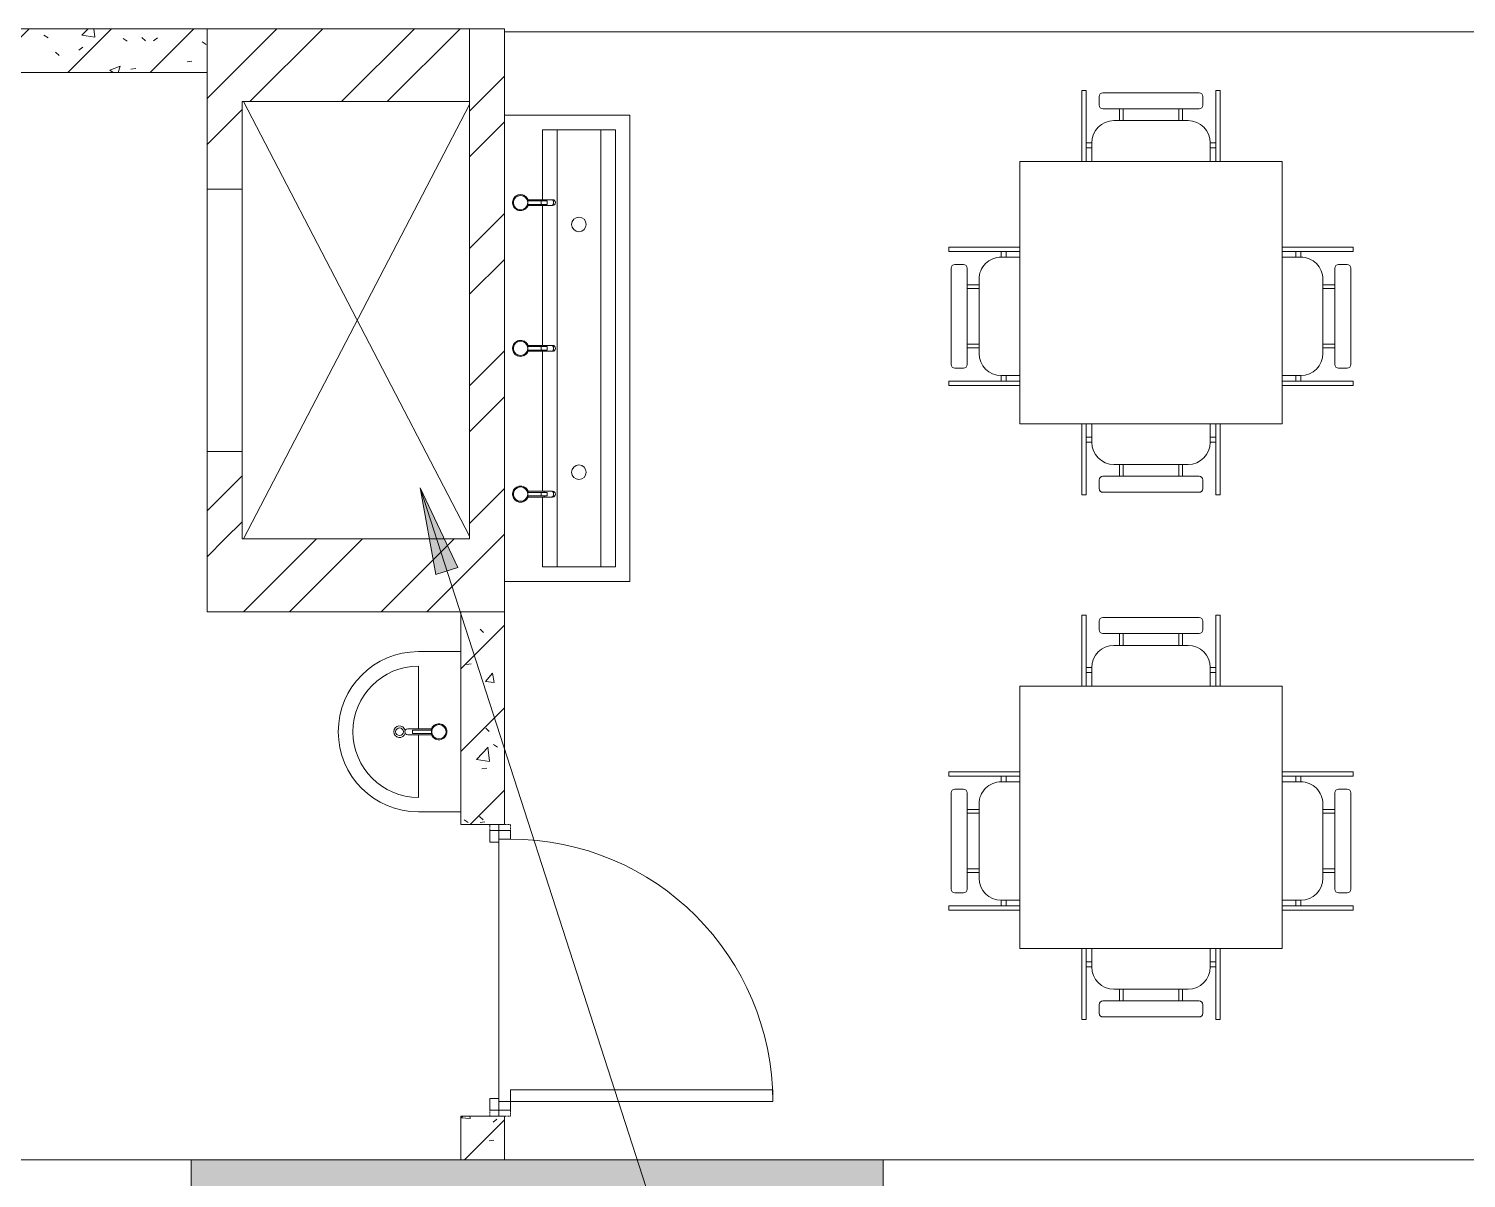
# Model space of a CAD drawing. Header units: millimetres. Extents: x -515342 to 330399, y -224905 to 507333.
# Drawn here: x -356331 to -351401, y 261182 to 265125 of the extents above; entities that cross this region are included whole.
import ezdxf

# ---------------------------------------------------------------- set-up
doc = ezdxf.new("R2010")
doc.units = ezdxf.units.MM
doc.linetypes.add('ASVP_Невидимые', pattern=[5, 3, -2])
doc.linetypes.add('ASVP_Штриховая_ш3 п1_5', pattern=[4.5, 3, -1.5])
doc.layers.get('0').update_dxf_attribs({"lineweight": 0})
for name, color, linetype, lineweight in [('Аннотация', 7, 'Continuous', 0), ('Двери', 7, 'Continuous', 0), ('Линии', 7, 'Continuous', 0), ('Линии разделители', 7, 'ASVP_Штриховая_ш3 п1_5', 0), ('Мебель', 7, 'Continuous', 0), ('Перекрытие', 7, 'Continuous', 0), ('Сантехника', 7, 'Continuous', 0), ('Стены внутренние', 7, 'Continuous', 0), ('Стены несущие', 7, 'Continuous', 0), ('Стены перегородки', 7, 'Continuous', 0), ('Стены штриховка', 7, 'Continuous', 0)]:
    doc.layers.add(name, color=color, linetype=linetype, lineweight=lineweight)
pattern_1 = [(45, (-375064.64, 258270.4), (-235.7317, 235.7317), []), (45, (-374907.48, 258270.4), (-235.7317, 235.7317), [])]
pattern_2 = [(45, (-375064.64, 258270.41), (-141.4214, 141.4214), [])]
pattern_3 = [(50, (-375064.64, 258270.4), (364.368, -31.8783), [38.1, -419.1]), (355, (-375064.64, 258270.4), (-70.486, 382.113), [30.48, -335.28]), (100.451, (-375034.27, 258267.76), (293.885, 350.2334), [32.38, -356.18]), (46.184, (-375064.64, 258372), (542.1585, -84.086), [57.15, -628.65]), (96.636, (-375019.46, 258365), (474.805, 494.855), [48.57, -534.27]), (351.184, (-375064.64, 258372), (474.81, 494.85), [45.72, -502.92]), (21, (-375013.84, 258346.6), (303.2285, -204.5305), [38.1, -419.1]), (326, (-375013.84, 258346.6), (123.604, 368.376), [30.48, -335.28]), (71.451, (-374988.57, 258329.57), (426.834, 163.843), [32.38, -356.18]), (37.5, (-375064.64, 258270.41), (6.17665, 169.11015), [16.764, -314.452, 16.764, -323.596, -336.55]), (37.5, (-375064.64, 258270.41), (6.17665, 169.11015), [-671.576, 16.764, -319.786]), (7.5, (-375064.64, 258270.41), (133.6389, 200.3615), [16.764, -177.292, 16.764, -306.832, -128.27]), (7.5, (-375064.64, 258270.41), (133.6389, 200.3615), [-517.652, 16.764, -111.506]), (327.5, (-375177.92, 258270.41), (271.1818, -11.4584), [16.764, -110.236, 16.764, -379.476, -525.78]), (327.5, (-375177.92, 258270.41), (271.1818, -11.4584), [-523.24, 16.764, -509.016]), (317.5, (-375228.72, 258270.41), (296.2585, 50.8528), [16.764, -148.336, 16.764, -246.38, -373.38]), (317.5, (-375228.72, 258270.41), (296.2585, 50.8528), [-428.244, 16.764, -356.616])]

# ---------------------------------------------------------------- blocks, each defined once
blk = doc.blocks.new('СД_Люблино_Фасады_rvt-1-О_АР_П_3__6_750_План 3 этажа')
at = {"layer": 'Стены внутренние'}
h = blk.add_hatch(dxfattribs=at)
h.set_pattern_fill('FP_1', color=256, style=0, pattern_type=2)
h.set_pattern_definition([(45, (0, 0), (-224.5064, 224.5064), []), (45, (224.5, 0), (-224.5064, 224.5064), [396.875, -79.375, 3.353, -76.022])])
h.paths.add_polyline_path([(85325, 2475), (85325, 2975), (84034.6, 2975), (84034.6, 2475), (84354.2, 2475)])
h.paths.add_polyline_path([(82424.6, 2475), (82424.6, 2975), (80024.6, 2975), (80024.6, 2475), (82310.6, 2475)])
h.paths.add_polyline_path([(77614.6, 2475), (77614.6, 2975), (76428.8, 2975), (76428.8, 2475), (77457.1, 2475)])
h.paths.add_polyline_path([(73880.8, 2475), (74018.8, 2475), (74018.8, 2975), (71654.3, 2975), (71654.3, 2475), (73625.3, 2475)])
h.paths.add_polyline_path([(70044.3, 2475), (70044.3, 2975), (68833.2, 2975), (68833.2, 2475), (69547.1, 2475)])
h.paths.add_polyline_path([(67223.2, 2475), (67223.2, 2975), (66055, 2975), (66055, 2475), (66983.7, 2475)])
h.paths.add_polyline_path([(64445, 2475), (64445, 2975), (63279.5, 2975), (63279.5, 2475), (64429.2, 2475)])
h.paths.add_polyline_path([(61669.5, 2475), (61669.5, 2975), (59270, 2975), (59270, 2475), (61619.2, 2475)])
h.paths.add_polyline_path([(56860, 2475), (56860, 2975), (55705, 2975), (55705, 2475), (56765.7, 2475)])
h.paths.add_polyline_path([(53295, 2475), (53295, 2975), (52107.5, 2975), (52107.5, 2475), (53189.4, 2475)])
h.paths.add_polyline_path([(49697.5, 2475), (49697.5, 2975), (48505, 2975), (48505, 2475), (49613.1, 2475)])
h.paths.add_polyline_path([(46036.8, 2475), (46095, 2475), (46095, 2975), (44880, 2975), (44880, 2475), (45525.9, 2475)])
h.paths.add_polyline_path([(42470, 2475), (42470, 2975), (40100.1, 2975), (40100.1, 2475), (42460.5, 2475)])
h.paths.add_polyline_path([(38490.1, 2475), (38490.1, 2975), (37284.2, 2975), (37284.2, 2475), (38373.4, 2475)])
h.paths.add_polyline_path([(35563.4, 2475), (35674.2, 2475), (35674.2, 2975), (34486.9, 2975), (34486.9, 2475), (35308, 2475)])
h.paths.add_polyline_path([(32753.5, 2475), (32876.9, 2475), (32876.9, 2975), (31722.6, 2975), (31722.6, 2475), (32242.6, 2475)])
h.paths.add_polyline_path([(29943.5, 2475), (30112.6, 2475), (30112.6, 2975), (27685.9, 2975), (27685.9, 2475), (29688.1, 2475)])
h.paths.add_polyline_path([(25275.9, 2475), (25275.9, 2975), (24073.4, 2975), (24073.4, 2475), (25090, 2475)])
h.paths.add_polyline_path([(21663.4, 2475), (21663.4, 2975), (19290.9, 2975), (19290.9, 2475), (21513.7, 2475)])
h.paths.add_polyline_path([(17680.9, 2475), (17680.9, 2975), (16335, 2975), (16335, 2475), (17426.5, 2475)])
for p, q in [((17680.9, 2975), (19290.9, 2975)), ((21663.4, 2975), (24073.4, 2975))]:
    blk.add_line(p, q, dxfattribs=at)
at = {"layer": 'Стены несущие'}
for p, q in [((21663.4, 2975), (19290.9, 2975)), ((19290.9, 2975), (19290.9, 2655)), ((21663.4, 2655), (21663.4, 2975))]:
    blk.add_line(p, q, dxfattribs=at)
blk = doc.blocks.new('Стол-Прямоугольный - 900х900 мм-8748101-О_АР_П_3__6_750_План 3 этажа')
at = {"layer": 'Мебель'}
for p, q in [((450, 450), (-450, 450)), ((-450, 450), (-450, -450)), ((450, -450), (450, 450)), ((-450, -450), (450, -450))]:
    blk.add_line(p, q, dxfattribs=at)
blk = doc.blocks.new('Стул-Штабель - Стул-Штабель-8766705-О_АР_П_3__6_750_План 3 этажа')
at = {"layer": 'Мебель'}
for p, q in [((-416.6, 108.9), (-416.6, -134.5)), ((-401.3, -134.5), (-401.3, 108.9)), ((-382.2, 108.9), (-382.2, 45.4)), ((24.2, 108.9), (24.2, 45.4)), ((43.2, -134.5), (43.2, 108.9)), ((58.6, 108.9), (58.6, -134.5)), ((-401.3, 45.4), (-401.3, 62.4)), ((-382.2, 62.4), (-401.3, 62.4)), ((-382.2, 45.4), (-382.2, 62.4)), ((24.2, 62.4), (43.2, 62.4)), ((24.2, 45.4), (24.2, 62.4)), ((43.2, 45.4), (43.2, 62.4)), ((-382.2, 45.4), (-401.3, 45.4)), ((24.2, 45.4), (43.2, 45.4)), ((-306, -30.8), (-52, -30.8)), ((-286.9, -30.8), (-286.9, -71.4)), ((-286.9, -30.8), (-274.2, -30.8)), ((-274.2, -30.8), (-274.2, -71.4)), ((-83.8, -30.8), (-83.8, -71.4)), ((-71.1, -30.8), (-83.8, -30.8)), ((-71.1, -30.8), (-71.1, -71.4)), ((-356.8, -84.1), (-356.8, -113.6)), ((-344.1, -71.4), (-13.9, -71.4)), ((-1.2, -84.1), (-1.2, -113.6)), ((-416.6, -134.5), (-401.3, -134.5)), ((-344.1, -126.3), (-13.9, -126.3)), ((58.6, -134.5), (43.2, -134.5))]:
    blk.add_line(p, q, dxfattribs=at)
for centre, radius, start, end in [((-306, 45.4), 76.2, 180, 270), ((-52, 45.4), 76.2, 270, 0), ((-344.1, -84.1), 12.7, 90, 180), ((-13.9, -84.1), 12.7, 360, 90), ((-344.1, -113.6), 12.7, 180, 270), ((-13.9, -113.6), 12.7, 270, 0)]:
    blk.add_arc(centre, radius, start, end, dxfattribs=at)
blk = doc.blocks.new('Стул-Штабель - Стул-Штабель-8767036-О_АР_П_3__6_750_План 3 этажа')
at = {"layer": 'Мебель'}
for p, q in [((-416.6, -108.9), (-416.6, 134.5)), ((-416.6, 134.5), (-401.3, 134.5)), ((-401.3, 134.5), (-401.3, -108.9)), ((-356.8, 84.1), (-356.8, 113.6)), ((-344.1, 126.3), (-13.9, 126.3)), ((-1.2, 84.1), (-1.2, 113.6)), ((43.2, 134.5), (43.2, -108.9)), ((58.6, 134.5), (43.2, 134.5)), ((58.6, -108.9), (58.6, 134.5)), ((-344.1, 71.4), (-13.9, 71.4)), ((-286.9, 30.8), (-286.9, 71.4)), ((-274.2, 30.8), (-274.2, 71.4)), ((-83.8, 30.8), (-83.8, 71.4)), ((-71.1, 30.8), (-71.1, 71.4)), ((-306, 30.8), (-52, 30.8)), ((-286.9, 30.8), (-274.2, 30.8)), ((-71.1, 30.8), (-83.8, 30.8)), ((-401.3, -45.4), (-401.3, -62.4)), ((-382.2, -45.4), (-401.3, -45.4)), ((-382.2, -45.4), (-382.2, -62.4)), ((-382.2, -108.9), (-382.2, -45.4)), ((24.2, -45.4), (24.2, -62.4)), ((24.2, -45.4), (43.2, -45.4)), ((24.2, -108.9), (24.2, -45.4)), ((43.2, -45.4), (43.2, -62.4)), ((-382.2, -62.4), (-401.3, -62.4)), ((24.2, -62.4), (43.2, -62.4))]:
    blk.add_line(p, q, dxfattribs=at)
for centre, radius, start, end in [((-344.1, 113.6), 12.7, 90, 180), ((-13.9, 113.6), 12.7, 360, 90), ((-344.1, 84.1), 12.7, 180, 270), ((-13.9, 84.1), 12.7, 270, 0), ((-306, -45.4), 76.2, 90, 180), ((-52, -45.4), 76.2, 360, 90)]:
    blk.add_arc(centre, radius, start, end, dxfattribs=at)
blk = doc.blocks.new('Стул-Штабель - Стул-Штабель-V1-О_АР_П_3__6_750_План 3 этажа')
at = {"layer": 'Мебель'}
for p, q in [((-416.6, 108.9), (-416.6, -134.5)), ((-401.3, -134.5), (-401.3, 108.9)), ((-382.2, 108.9), (-382.2, 45.4)), ((24.2, 108.9), (24.2, 45.4)), ((43.2, -134.5), (43.2, 108.9)), ((58.6, 108.9), (58.6, -134.5)), ((-401.3, 45.4), (-401.3, 62.4)), ((-382.2, 62.4), (-401.3, 62.4)), ((-382.2, 45.4), (-382.2, 62.4)), ((24.2, 62.4), (43.2, 62.4)), ((24.2, 45.4), (24.2, 62.4)), ((43.2, 45.4), (43.2, 62.4)), ((-382.2, 45.4), (-401.3, 45.4)), ((24.2, 45.4), (43.2, 45.4)), ((-306, -30.8), (-52, -30.8)), ((-286.9, -30.8), (-286.9, -71.4)), ((-286.9, -30.8), (-274.2, -30.8)), ((-274.2, -30.8), (-274.2, -71.4)), ((-83.8, -30.8), (-83.8, -71.4)), ((-71.1, -30.8), (-83.8, -30.8)), ((-71.1, -30.8), (-71.1, -71.4)), ((-356.8, -84.1), (-356.8, -113.6)), ((-344.1, -71.4), (-13.9, -71.4)), ((-1.2, -84.1), (-1.2, -113.6)), ((-416.6, -134.5), (-401.3, -134.5)), ((-344.1, -126.3), (-13.9, -126.3)), ((58.6, -134.5), (43.2, -134.5))]:
    blk.add_line(p, q, dxfattribs=at)
for centre, radius, start, end in [((-306, 45.4), 76.2, 180, 270), ((-52, 45.4), 76.2, 270, 0), ((-344.1, -84.1), 12.7, 90, 180), ((-13.9, -84.1), 12.7, 360, 90), ((-344.1, -113.6), 12.7, 180, 270), ((-13.9, -113.6), 12.7, 270, 0)]:
    blk.add_arc(centre, radius, start, end, dxfattribs=at)
blk = doc.blocks.new('Стул-Штабель - Стул-Штабель-V2-О_АР_П_3__6_750_План 3 этажа')
at = {"layer": 'Мебель'}
for p, q in [((-416.6, -108.9), (-416.6, 134.5)), ((-416.6, 134.5), (-401.3, 134.5)), ((-401.3, 134.5), (-401.3, -108.9)), ((-356.8, 84.1), (-356.8, 113.6)), ((-344.1, 126.3), (-13.9, 126.3)), ((-1.2, 84.1), (-1.2, 113.6)), ((43.2, 134.5), (43.2, -108.9)), ((58.6, 134.5), (43.2, 134.5)), ((58.6, -108.9), (58.6, 134.5)), ((-344.1, 71.4), (-13.9, 71.4)), ((-286.9, 30.8), (-286.9, 71.4)), ((-274.2, 30.8), (-274.2, 71.4)), ((-83.8, 30.8), (-83.8, 71.4)), ((-71.1, 30.8), (-71.1, 71.4)), ((-306, 30.8), (-52, 30.8)), ((-286.9, 30.8), (-274.2, 30.8)), ((-71.1, 30.8), (-83.8, 30.8)), ((-401.3, -45.4), (-401.3, -62.4)), ((-382.2, -45.4), (-401.3, -45.4)), ((-382.2, -45.4), (-382.2, -62.4)), ((-382.2, -108.9), (-382.2, -45.4)), ((24.2, -45.4), (24.2, -62.4)), ((24.2, -45.4), (43.2, -45.4)), ((24.2, -108.9), (24.2, -45.4)), ((43.2, -45.4), (43.2, -62.4)), ((-382.2, -62.4), (-401.3, -62.4)), ((24.2, -62.4), (43.2, -62.4))]:
    blk.add_line(p, q, dxfattribs=at)
for centre, radius, start, end in [((-344.1, 113.6), 12.7, 90, 180), ((-13.9, 113.6), 12.7, 360, 90), ((-344.1, 84.1), 12.7, 180, 270), ((-13.9, 84.1), 12.7, 270, 0), ((-306, -45.4), 76.2, 90, 180), ((-52, -45.4), 76.2, 360, 90)]:
    blk.add_arc(centre, radius, start, end, dxfattribs=at)
blk = doc.blocks.new('Дверь_Деревянная_1 полотно - АР_Дверь_Межкомнатная_900х2000h_полотно__Г_Л-9146195-О_АР_П_3__6_750_План 3 этажа')
at = {"layer": 'Двери', "lineweight": 18}
for p, q in [((450, 995), (410, 995)), ((410, 95), (410, 995)), ((450, 95), (450, 995)), ((-480, 95), (-450, 95)), ((-480, 95), (-480, 25)), ((-450, 55), (-450, 95)), ((-450, 55), (-440, 55)), ((-440, 25), (-440, 55)), ((410, 95), (450, 95)), ((450, 55), (440, 55)), ((440, 25), (440, 55)), ((480, 95), (450, 95)), ((450, 55), (450, 95)), ((480, 95), (480, 25)), ((-480, 25), (-440, 25)), ((480, 25), (440, 25))]:
    blk.add_line(p, q, dxfattribs=at)
at = {"layer": 'Двери', "linetype": 'ASVP_Невидимые', "lineweight": 18}
for p, q in [((-500, 95), (-500, 75)), ((-480, 95), (-500, 95)), ((480, 95), (500, 95)), ((500, 95), (500, 75)), ((-500, 25), (-480, 25)), ((500, 25), (480, 25))]:
    blk.add_line(p, q, dxfattribs=at)
at = {"layer": 'Двери', "lineweight": 18}
blk.add_arc((450, 95), 900, 90, 180, dxfattribs=at)
blk = doc.blocks.new('2D_Раковина - АР_Сантехнические приборы_Раковина 550х420-8920611-О_АР_П_3__6_750_План 3 этажа')
at = {"layer": 'Сантехника'}
for p, q in [((-119.1, 175.6), (-119.1, 256.9)), ((-99.1, 256.9), (-99.1, 175.6)), ((-384.1, 220), (-384.1, 75)), ((-384.1, 75), (-384.1, 220)), ((-334.1, 220), (-119.1, 220)), ((-115.1, 241), (-115.1, 174.6)), ((-103.1, 241), (-115.1, 241)), ((-103.1, 174.6), (-103.1, 241)), ((115.9, 220), (-99.1, 220)), ((165.9, 75), (165.9, 220)), ((165.9, 220), (165.9, 75))]:
    blk.add_line(p, q, dxfattribs=at)
for centre, radius in [((-109.1, 285), 13.3), ((-109.1, 150), 24.5)]:
    blk.add_circle(centre, radius, dxfattribs=at)
for centre, radius, start, end in [((-109.1, 220), 275, 360, 180), ((-109.1, 220), 275, 360, 180), ((-109.1, 220), 225, 0, 180), ((-109.1, 285), 20, 284.1438, 255.8562), ((-109.1, 256.9), 10, 0, 180), ((-109.1, 150), 27.5, 102.6043, 77.3977), ((-109.1, 150), 25.3, 76.2933, 103.7089)]:
    blk.add_arc(centre, radius, start, end, dxfattribs=at)
blk = doc.blocks.new('АР_Раковина коллективная - АР_Раковина коллективная 2-V66-О_АР_П_3__6_750_План 3 этажа')
at = {"layer": 'Сантехника'}
for p, q in [((20795.1, 6558.5), (20365, 6558.5)), ((20795.1, 4958.5), (20795.1, 6558.5)), ((20495.1, 6508.5), (20745.1, 6508.5)), ((20495.1, 6268.5), (20495.1, 6508.5)), ((20545.1, 5008.5), (20545.1, 6508.5)), ((20695.1, 6508.5), (20695.1, 5008.5)), ((20745.1, 6508.5), (20745.1, 5008.5)), ((20495.1, 5768.5), (20495.1, 6248.6)), ((20495.1, 5268.5), (20495.1, 5748.6)), ((20495.1, 5008.5), (20495.1, 5248.6)), ((20745.1, 5008.5), (20495.1, 5008.5)), ((20365, 4958.5), (20795.1, 4958.5))]:
    blk.add_line(p, q, dxfattribs=at)
for centre, start, end in [((20620.1, 6183.5), 90, 270), ((20620.1, 6183.5), 270, 90), ((20620.1, 5333.5), 90, 270), ((20620.1, 5333.5), 270, 90)]:
    blk.add_arc(centre, 25, start, end, dxfattribs=at)
blk = doc.blocks.new('АР_Смеситель для коллективной раковины_ГОСТ25809-96 - АР_Смеситель_Для умывальника_Однорукояточный-8292415-О_АР_П_3__6_750_План 3 этажа')
at = {"layer": 'Сантехника'}
for p, q in [((81199.7, 5222.3), (81195.8, 5222.3)), ((81195.8, 5202.3), (81199.7, 5202.3)), ((81222.4, 5222.3), (81199.7, 5222.3)), ((81199.7, 5202.3), (81222.4, 5202.3)), ((81235.5, 5218.3), (81214.8, 5218.3)), ((81214.8, 5217.3), (81214.8, 5218.3)), ((81214.8, 5218.3), (81214.8, 5217.3)), ((81214.8, 5207.3), (81214.8, 5217.3)), ((81214.8, 5207.3), (81214.8, 5206.3)), ((81214.8, 5206.3), (81214.8, 5207.3)), ((81214.8, 5206.3), (81235.5, 5206.3)), ((81280.6, 5222.3), (81222.4, 5222.3)), ((81222.4, 5202.3), (81280.6, 5202.3)), ((81281.2, 5218.3), (81235.5, 5218.3)), ((81235.5, 5206.3), (81281.2, 5206.3)), ((81235.6, 5217.3), (81235.6, 5207.3))]:
    blk.add_line(p, q, dxfattribs=at)
for radius, start, end in [(27.5, 90, 168.9224), (27.5, 135, 168.0233), (24.5, 90, 270), (27.5, 113.3122, 126.6881), (27.5, 90, 108.0231), (27.5, 71.9769, 90), (27.5, 270, 90), (24.5, 270, 90), (27.5, 53.3119, 66.6878), (27.5, 11.9767, 45), (27.5, 191.0769, 270), (27.5, 191.9774, 225), (24.5, 165, 169.7702), (24.5, 165, 169.7702), (24.5, 190.2298, 195), (24.5, 190.2298, 195), (27.5, 233.3128, 246.6887), (27.5, 251.9777, 270), (27.5, 270, 288.0223), (27.5, 293.3113, 306.6872), (27.5, 315, 348.0226), (27.5, 353.3116, 6.6875)]:
    blk.add_arc((81305.8, 5212.3), radius, start, end, dxfattribs=at)
for start_param, end_param in [(0, 1.570796), (1.570796, 3.141593)]:
    blk.add_ellipse((81195.8, 5212.3), major_axis=(0, 10), ratio=0.965926, start_param=start_param, end_param=end_param, dxfattribs=at)
for points, knots in [([(81192.6, 5212.3), (81192.6, 5213.2), (81192.7, 5214.5), (81193.1, 5216.2), (81193.5, 5217.4), (81194, 5218.3), (81194.4, 5218.9), (81194.8, 5219.6), (81195.4, 5220.3), (81196, 5220.9), (81196.5, 5221.3), (81197, 5221.6), (81197.4, 5221.8), (81197.8, 5222), (81198.3, 5222.2), (81198.7, 5222.3), (81199.2, 5222.3), (81199.5, 5222.3), (81199.7, 5222.3)], [0, 0, 0, 0, 0.0833333, 0.125, 0.1666667, 0.2083333, 0.2291667, 0.25, 0.2916667, 0.3333333, 0.3541667, 0.375, 0.3958333, 0.4166667, 0.4375, 0.4583333, 0.4791667, 0.5, 0.5, 0.5, 0.5]), ([(81199.7, 5202.3), (81199.5, 5202.3), (81199.2, 5202.4), (81198.7, 5202.4), (81198.3, 5202.5), (81197.8, 5202.7), (81197.4, 5202.9), (81197, 5203.1), (81196.5, 5203.4), (81196.1, 5203.7), (81195.7, 5204), (81195.2, 5204.5), (81194.8, 5205.1), (81194.4, 5205.7), (81194, 5206.4), (81193.5, 5207.3), (81193.1, 5208.5), (81192.7, 5210.2), (81192.6, 5211.5), (81192.6, 5212.3)], [0.5, 0.5, 0.5, 0.5, 0.5208333, 0.5416667, 0.5625, 0.5833333, 0.6041667, 0.625, 0.6458333, 0.6666667, 0.6875, 0.7083333, 0.75, 0.7708333, 0.7916667, 0.8333333, 0.875, 0.9166667, 1, 1, 1, 1]), ([(81226.1, 5217.3), (81225.7, 5218.9), (81224.9, 5220.8), (81223.5, 5222.1), (81222.8, 5222.3), (81222.4, 5222.3)], [0.1666667, 0.1666667, 0.1666667, 0.1666667, 0.3333333, 0.4166667, 0.5, 0.5, 0.5, 0.5]), ([(81235.1, 5218.3), (81235.1, 5218.3), (81235.1, 5218.3), (81235.1, 5218.2), (81235, 5218.1), (81235, 5217.8), (81235, 5217.5), (81235, 5217.3)], [0, 0, 0, 0, 0.166667, 0.333333, 0.5, 0.666667, 1, 1, 1, 1]), ([(81235.5, 5206.3), (81235.5, 5206.3), (81235.6, 5206.4), (81235.6, 5206.5), (81235.6, 5206.6), (81235.6, 5206.9), (81235.6, 5207.2), (81235.6, 5207.3)], [0, 0, 0, 0, 0.166667, 0.333333, 0.5, 0.666667, 1, 1, 1, 1]), ([(81282.2, 5219), (81282.2, 5218.9), (81282.2, 5218.8), (81282.1, 5218.4), (81281.9, 5217.8), (81281.8, 5217.2), (81281.7, 5216.9)], [0.77430556, 0.77430556, 0.77430556, 0.77430556, 0.78298611, 0.79166667, 0.82638889, 0.86111111, 0.86111111, 0.86111111, 0.86111111]), ([(81281.7, 5207.8), (81281.8, 5207.6), (81281.9, 5207.1), (81282, 5206.5), (81282.1, 5206.1), (81282.2, 5205.9), (81282.2, 5205.8)], [0.13888889, 0.13888889, 0.13888889, 0.13888889, 0.16666667, 0.19444444, 0.20833333, 0.22222222, 0.22222222, 0.22222222, 0.22222222])]:
    blk.add_open_spline(points, degree=3, knots=knots, dxfattribs=at)
for points in [[(81222.4, 5202.3), (81222.8, 5202.3), (81223.5, 5202.6), (81224.6, 5203.6), (81225.4, 5205.2), (81225.9, 5206.6), (81226.1, 5207.3)], [(81235, 5207.3), (81235, 5207.2), (81235, 5206.8), (81235.1, 5206.4), (81235.1, 5206.3), (81235.1, 5206.3)], [(81235.6, 5217.3), (81235.6, 5217.5), (81235.6, 5217.9), (81235.6, 5218.2), (81235.5, 5218.3), (81235.5, 5218.3)], [(81281.1, 5217.3), (81280.7, 5215.7), (81280.4, 5212.3), (81280.7, 5209), (81281.1, 5207.3)], [(81280.7, 5218.2), (81280.7, 5218.3), (81280.8, 5218.3), (81280.8, 5218.3), (81280.8, 5218.3)], [(81280.8, 5206.3), (81280.8, 5206.3), (81280.8, 5206.4), (81280.7, 5206.4)], [(81281.2, 5218.3), (81281.2, 5218.3), (81281.2, 5218.2), (81281.2, 5218.1), (81281.2, 5217.8), (81281.1, 5217.6), (81281.1, 5217.4), (81281.1, 5217.3)], [(81281.1, 5207.3), (81281.1, 5207.3), (81281.1, 5207.1), (81281.2, 5206.8), (81281.2, 5206.6), (81281.2, 5206.5), (81281.2, 5206.4), (81281.2, 5206.4)]]:
    blk.add_open_spline(points, degree=3, dxfattribs=at)
blk = doc.blocks.new('АР_Смеситель для коллективной раковины_ГОСТ25809-96 - АР_Смеситель_Для умывальника_Однорукояточный-V67-О_АР_П_3__6_750_План 3 этажа')
at = {"layer": 'Сантехника'}
for p, q in [((20490.4, 6264.5), (20444.7, 6264.5)), ((20503.5, 6268.5), (20445.3, 6268.5)), ((20490.3, 6253.5), (20490.3, 6263.5)), ((20511.1, 6264.5), (20490.4, 6264.5)), ((20526.2, 6268.5), (20503.5, 6268.5)), ((20511.1, 6263.5), (20511.1, 6264.5)), ((20511.1, 6264.5), (20511.1, 6263.5)), ((20511.1, 6263.5), (20511.1, 6253.5)), ((20530.1, 6268.5), (20526.2, 6268.5)), ((20444.7, 6252.5), (20490.4, 6252.5)), ((20445.3, 6248.5), (20503.5, 6248.5)), ((20490.4, 6252.5), (20511.1, 6252.5)), ((20503.5, 6248.5), (20526.2, 6248.5)), ((20511.1, 6253.5), (20511.1, 6252.5)), ((20511.1, 6252.5), (20511.1, 6253.5)), ((20526.2, 6248.5), (20530.1, 6248.5))]:
    blk.add_line(p, q, dxfattribs=at)
for radius, start, end in [(27.5, 90, 270), (27.5, 173.3116, 186.6875), (27.5, 135, 168.0226), (24.5, 90, 270), (27.5, 113.3113, 126.6872), (27.5, 90, 108.0223), (27.5, 71.9777, 90), (27.5, 11.0769, 90), (24.5, 270, 90), (27.5, 53.3128, 66.6887), (27.5, 11.9774, 45), (24.5, 10.2298, 15), (24.5, 10.2298, 15), (27.5, 191.9767, 210), (27.5, 212.668, 225), (27.5, 233.3119, 246.6878), (27.5, 251.9769, 270), (27.5, 270, 348.9224), (27.5, 270, 288.0231), (27.5, 293.3122, 306.6881), (27.5, 315, 327.332), (24.5, 345, 349.7702), (24.5, 345, 349.7702), (27.5, 330, 348.0233)]:
    blk.add_arc((20420.1, 6258.5), radius, start, end, dxfattribs=at)
for start_param, end_param in [(4.712389, 6.283185), (3.141593, 4.712389)]:
    blk.add_ellipse((20530.1, 6258.5), major_axis=(0, 10), ratio=0.965926, start_param=start_param, end_param=end_param, dxfattribs=at)
for points, knots in [([(20444.2, 6263), (20444.2, 6263.3), (20444.1, 6263.8), (20443.9, 6264.4), (20443.8, 6264.8), (20443.8, 6265), (20443.7, 6265.1)], [0.13888889, 0.13888889, 0.13888889, 0.13888889, 0.16666667, 0.19444444, 0.20833333, 0.22222222, 0.22222222, 0.22222222, 0.22222222]), ([(20490.4, 6264.5), (20490.4, 6264.5), (20490.4, 6264.5), (20490.3, 6264.4), (20490.3, 6264.2), (20490.3, 6264), (20490.3, 6263.7), (20490.3, 6263.5)], [0, 0, 0, 0, 0.166667, 0.333333, 0.5, 0.666667, 1, 1, 1, 1]), ([(20526.2, 6268.5), (20526.4, 6268.5), (20526.7, 6268.5), (20527.2, 6268.4), (20527.6, 6268.3), (20528.1, 6268.2), (20528.5, 6268), (20529, 6267.8), (20529.4, 6267.5), (20529.8, 6267.2), (20530.2, 6266.8), (20530.7, 6266.3), (20531.1, 6265.8), (20531.6, 6265.1), (20532, 6264.4), (20532.4, 6263.5), (20532.8, 6262.4), (20533.2, 6260.7), (20533.3, 6259.4), (20533.3, 6258.5)], [0.5, 0.5, 0.5, 0.5, 0.5208333, 0.5416667, 0.5625, 0.5833333, 0.6041667, 0.625, 0.6458333, 0.6666667, 0.6875, 0.7083333, 0.75, 0.7708333, 0.7916667, 0.8333333, 0.875, 0.9166667, 1, 1, 1, 1]), ([(20443.7, 6251.8), (20443.7, 6251.9), (20443.8, 6252), (20443.9, 6252.4), (20444, 6253.1), (20444.1, 6253.7), (20444.2, 6254)], [0.77430556, 0.77430556, 0.77430556, 0.77430556, 0.78298611, 0.79166667, 0.82638889, 0.86111111, 0.86111111, 0.86111111, 0.86111111]), ([(20490.8, 6252.5), (20490.8, 6252.5), (20490.8, 6252.5), (20490.9, 6252.6), (20490.9, 6252.8), (20490.9, 6253.1), (20490.9, 6253.3), (20490.9, 6253.5)], [0, 0, 0, 0, 0.166667, 0.333333, 0.5, 0.666667, 1, 1, 1, 1]), ([(20499.8, 6253.5), (20500.2, 6252), (20501, 6250.1), (20502.4, 6248.7), (20503.2, 6248.5), (20503.5, 6248.5)], [0.1666667, 0.1666667, 0.1666667, 0.1666667, 0.3333333, 0.4166667, 0.5, 0.5, 0.5, 0.5]), ([(20533.3, 6258.5), (20533.3, 6257.6), (20533.2, 6256.3), (20532.8, 6254.7), (20532.4, 6253.5), (20532, 6252.6), (20531.6, 6251.9), (20531.1, 6251.3), (20530.6, 6250.6), (20529.9, 6250), (20529.4, 6249.5), (20529, 6249.3), (20528.5, 6249), (20528.1, 6248.8), (20527.6, 6248.7), (20527.2, 6248.6), (20526.7, 6248.5), (20526.4, 6248.5), (20526.2, 6248.5)], [0, 0, 0, 0, 0.0833333, 0.125, 0.1666667, 0.2083333, 0.2291667, 0.25, 0.2916667, 0.3333333, 0.3541667, 0.375, 0.3958333, 0.4166667, 0.4375, 0.4583333, 0.4791667, 0.5, 0.5, 0.5, 0.5])]:
    blk.add_open_spline(points, degree=3, knots=knots, dxfattribs=at)
for points in [[(20444.8, 6263.5), (20444.8, 6263.6), (20444.8, 6263.8), (20444.8, 6264), (20444.7, 6264.2), (20444.7, 6264.4), (20444.7, 6264.5), (20444.7, 6264.5)], [(20444.8, 6253.5), (20445.2, 6255.2), (20445.5, 6258.5), (20445.2, 6261.8), (20444.8, 6263.5)], [(20445.1, 6264.5), (20445.1, 6264.5), (20445.2, 6264.5), (20445.2, 6264.5)], [(20490.9, 6263.5), (20490.9, 6263.7), (20490.9, 6264), (20490.9, 6264.4), (20490.8, 6264.5), (20490.8, 6264.5)], [(20503.5, 6268.5), (20503.2, 6268.5), (20502.4, 6268.3), (20501.4, 6267.3), (20500.5, 6265.7), (20500, 6264.3), (20499.8, 6263.5)], [(20444.7, 6252.5), (20444.7, 6252.6), (20444.7, 6252.6), (20444.7, 6252.8), (20444.8, 6253), (20444.8, 6253.3), (20444.8, 6253.4), (20444.8, 6253.5)], [(20445.2, 6252.6), (20445.2, 6252.6), (20445.2, 6252.5), (20445.1, 6252.5), (20445.1, 6252.5)], [(20490.3, 6253.5), (20490.3, 6253.3), (20490.3, 6253), (20490.3, 6252.6), (20490.4, 6252.5), (20490.4, 6252.5)]]:
    blk.add_open_spline(points, degree=3, dxfattribs=at)

msp = doc.modelspace()

# ---------------------------------------------------------------- hatches: boundary and pattern name
at = {"layer": 'Аннотация'}
msp.add_hatch(color=256, dxfattribs=at).paths.add_polyline_path([(-354989.4059, 263550.8217), (-354934.7416, 263253.2116), (-354859.5771, 263277.5006)])
at = {"layer": 'Стены внутренние'}
h = msp.add_hatch(dxfattribs=at)
h.set_pattern_fill('FP_2', color=256, style=0, pattern_type=2)
h.set_pattern_definition(pattern_2)
h.paths.add_polyline_path([(-358869.6354, 264975.4137), (-357719.6354, 264975.4137), (-357719.6354, 265125.4137), (-358869.6354, 265125.4137)])
h.paths.add_polyline_path([(-356719.6354, 264975.4137), (-355719.6354, 264975.4137), (-355719.6354, 265125.4137), (-356719.6354, 265125.4137)])
h = msp.add_hatch(dxfattribs=at)
h.set_pattern_fill('FP_3', color=256, style=0, pattern_type=2)
h.set_pattern_definition(pattern_3)
h.paths.add_polyline_path([(-358869.6354, 264975.4137), (-357719.6354, 264975.4137), (-357719.6354, 265125.4137), (-358869.6354, 265125.4137)])
h.paths.add_polyline_path([(-356719.6354, 264975.4137), (-355719.6354, 264975.4137), (-355719.6354, 265125.4137), (-356719.6354, 265125.4137)])
h = msp.add_hatch(dxfattribs=at)
h.set_pattern_fill('FP_4', color=256, style=0, pattern_type=2)
h.set_pattern_definition(pattern_1)
h.paths.add_polyline_path([(-355719.6354, 263375.4137), (-355599.6354, 263375.4137), (-355599.6354, 263675.4137), (-355719.6354, 263675.4137)])
h.paths.add_polyline_path([(-355719.6354, 264575.4137), (-355599.6354, 264575.4137), (-355599.6354, 265125.4137), (-355719.6354, 265125.4137), (-355719.6354, 264975.4137)])
h = msp.add_hatch(dxfattribs=at)
h.set_pattern_fill('FP_4', color=256, style=0, pattern_type=2)
h.set_pattern_definition(pattern_1)
h.paths.add_polyline_path([(-355599.6354, 264875.4137), (-354819.6354, 264875.4137), (-354819.6354, 265125.4137), (-355599.6354, 265125.4137)])
h = msp.add_hatch(dxfattribs=at)
h.set_pattern_fill('FP_4', color=256, style=0, pattern_type=2)
h.set_pattern_definition(pattern_1)
h.paths.add_polyline_path([(-354819.6354, 263375.4137), (-354699.6354, 263375.4137), (-354699.6354, 265125.4137), (-354819.6354, 265125.4137), (-354819.6354, 263439.0848)])
h = msp.add_hatch(dxfattribs=at)
h.set_pattern_fill('FP_4', color=256, style=0, pattern_type=2)
h.set_pattern_definition(pattern_1)
h.paths.add_polyline_path([(-355719.6354, 263125.4137), (-354699.6354, 263125.4137), (-354699.6354, 263375.4137), (-355719.6354, 263375.4137)])
h = msp.add_hatch(dxfattribs=at)
h.set_pattern_fill('FP_2', color=256, style=0, pattern_type=2)
h.set_pattern_definition(pattern_2)
h.paths.add_polyline_path([(-354849.6354, 261245.3538), (-354699.6354, 261245.3538), (-354699.6354, 261395.4137), (-354849.6354, 261395.4137), (-354849.6354, 261288.9235)])
h.paths.add_polyline_path([(-354699.6354, 262395.4137), (-354699.6354, 263125.4137), (-354849.6354, 263125.4137), (-354849.6354, 262395.4137)])
h = msp.add_hatch(dxfattribs=at)
h.set_pattern_fill('FP_3', color=256, style=0, pattern_type=2)
h.set_pattern_definition(pattern_3)
h.paths.add_polyline_path([(-354849.6354, 261245.3538), (-354699.6354, 261245.3538), (-354699.6354, 261395.4137), (-354849.6354, 261395.4137), (-354849.6354, 261288.9235)])
h.paths.add_polyline_path([(-354699.6354, 262395.4137), (-354699.6354, 263125.4137), (-354849.6354, 263125.4137), (-354849.6354, 262395.4137)])

# ---------------------------------------------------------------- linework, layer by layer
at = {"layer": 'Аннотация'}
for p, q in [((-354989.4059, 263550.8217), (-354934.7416, 263253.2116)), ((-354859.5771, 263277.5006), (-354989.4059, 263550.8217)), ((-354989.4059, 263550.8217), (-353512.2528, 258979.6317)), ((-354934.7416, 263253.2116), (-354859.5771, 263277.5006))]:
    msp.add_line(p, q, dxfattribs=at)
at = {"layer": 'Линии'}
for p, q in [((-355594.6354, 264875.4137), (-354819.6354, 263385.0291)), ((-355594.6354, 263375.4137), (-354819.6354, 264865.7984))]:
    msp.add_line(p, q, dxfattribs=at)
at = {"layer": 'Линии разделители'}
msp.add_line((-354699.6354, 265115.1538), (-343729.6354, 265115.1538), dxfattribs=at)
at = {"layer": 'Перекрытие'}
for p, q in [((-354699.6354, 265115.1538), (-343729.6354, 265115.1538)), ((-354719.6354, 261395.4137), (-354719.6354, 262395.4137))]:
    msp.add_line(p, q, dxfattribs=at)
at = {"layer": 'Стены внутренние'}
for p, q in [((-355719.6354, 263675.4137), (-355719.6354, 264575.4137)), ((-355599.6354, 264575.4137), (-355599.6354, 263675.4137))]:
    msp.add_line(p, q, dxfattribs=at)
at = {"layer": 'Стены перегородки'}
for p, q in [((-354699.6354, 265125.4137), (-356719.6354, 265125.4137)), ((-354819.6354, 265125.4137), (-354819.6354, 263375.4137)), ((-354699.6354, 262395.4137), (-354699.6354, 265125.4137)), ((-356719.6354, 264975.4137), (-355719.6354, 264975.4137)), ((-355719.6354, 264975.4137), (-355719.6354, 264575.4137)), ((-355599.6354, 264575.4137), (-355599.6354, 264875.4137)), ((-355599.6354, 264875.4137), (-354819.6354, 264875.4137)), ((-355719.6354, 264575.4137), (-355599.6354, 264575.4137)), ((-355599.6354, 263675.4137), (-355719.6354, 263675.4137)), ((-355719.6354, 263675.4137), (-355719.6354, 263125.4137)), ((-355599.6354, 263375.4137), (-355599.6354, 263675.4137)), ((-354819.6354, 263375.4137), (-355599.6354, 263375.4137)), ((-355719.6354, 263125.4137), (-354849.6354, 263125.4137)), ((-354849.6354, 263125.4137), (-354849.6354, 262395.4137)), ((-354849.6354, 262395.4137), (-354699.6354, 262395.4137)), ((-354699.6354, 261395.4137), (-354849.6354, 261395.4137)), ((-354849.6354, 261395.4137), (-354849.6354, 261245.3538)), ((-354699.6354, 261245.3538), (-354699.6354, 261395.4137)), ((-354849.6354, 261245.3538), (-354699.6354, 261245.3538))]:
    msp.add_line(p, q, dxfattribs=at)
at = {"layer": 'Стены штриховка'}
for p, q in [((-355719.6354, 264975.4137), (-355719.6354, 265125.4137)), ((-354699.6354, 263125.4137), (-354849.6354, 263125.4137))]:
    msp.add_line(p, q, dxfattribs=at)

# ---------------------------------------------------------------- block references
msp.add_blockref('СД_Люблино_Фасады_rvt-1-О_АР_П_3__6_750_План 3 этажа', (-375064.6354, 258270.4137))
at = {"layer": 'Двери', "rotation": 269.9999999999998}
msp.add_blockref('Дверь_Деревянная_1 полотно - АР_Дверь_Межкомнатная_900х2000h_полотно__Г_Л-9146195-О_АР_П_3__6_750_План 3 этажа', (-354774.6354, 261895.4137), dxfattribs=at)
at = {"layer": 'Мебель'}
for name, p in [('Стул-Штабель - Стул-Штабель-V2-О_АР_П_3__6_750_План 3 этажа', (-352303.493, 264779.3456)), ('Стол-Прямоугольный - 900х900 мм-8748101-О_АР_П_3__6_750_План 3 этажа', (-352482.5422, 264220.4137)), ('Стул-Штабель - Стул-Штабель-V1-О_АР_П_3__6_750_План 3 этажа', (-352303.493, 263661.4819)), ('Стул-Штабель - Стул-Штабель-V2-О_АР_П_3__6_750_План 3 этажа', (-352303.493, 262979.3456)), ('Стол-Прямоугольный - 900х900 мм-8748101-О_АР_П_3__6_750_План 3 этажа', (-352482.5422, 262420.4137)), ('Стул-Штабель - Стул-Штабель-V1-О_АР_П_3__6_750_План 3 этажа', (-352303.493, 261861.4819))]:
    msp.add_blockref(name, p, dxfattribs=at)
for name, p, rotation in [('Стул-Штабель - Стул-Штабель-8767036-О_АР_П_3__6_750_План 3 этажа', (-353041.4737, 264317.8477), 89.99999999999972), ('Стул-Штабель - Стул-Штабель-8766705-О_АР_П_3__6_750_План 3 этажа', (-351923.6108, 264317.8477), 89.99999999999993), ('Стул-Штабель - Стул-Штабель-8767036-О_АР_П_3__6_750_План 3 этажа', (-353041.4737, 262517.8477), 89.99999999999972), ('Стул-Штабель - Стул-Штабель-8766705-О_АР_П_3__6_750_План 3 этажа', (-351923.6108, 262517.8477), 89.99999999999993)]:
    msp.add_blockref(name, p, dxfattribs=dict(at, rotation=rotation))
at = {"layer": 'Сантехника'}
for name in ['АР_Раковина коллективная - АР_Раковина коллективная 2-V66-О_АР_П_3__6_750_План 3 этажа', 'АР_Смеситель для коллективной раковины_ГОСТ25809-96 - АР_Смеситель_Для умывальника_Однорукояточный-V67-О_АР_П_3__6_750_План 3 этажа']:
    msp.add_blockref(name, (-375064.6354, 258270.4137), dxfattribs=at)
for name, p, rotation in [('АР_Смеситель для коллективной раковины_ГОСТ25809-96 - АР_Смеситель_Для умывальника_Однорукояточный-8292415-О_АР_П_3__6_750_План 3 этажа', (-273338.7193, 269241.2686), 180), ('АР_Смеситель для коллективной раковины_ГОСТ25809-96 - АР_Смеситель_Для умывальника_Однорукояточный-8292415-О_АР_П_3__6_750_План 3 этажа', (-273338.7193, 268741.2686), 180), ('2D_Раковина - АР_Сантехнические приборы_Раковина 550х420-8920611-О_АР_П_3__6_750_План 3 этажа', (-354774.6354, 262822.8034), 89.99999999999982)]:
    msp.add_blockref(name, p, dxfattribs=dict(at, rotation=rotation))

doc.saveas('drawing.dxf')
